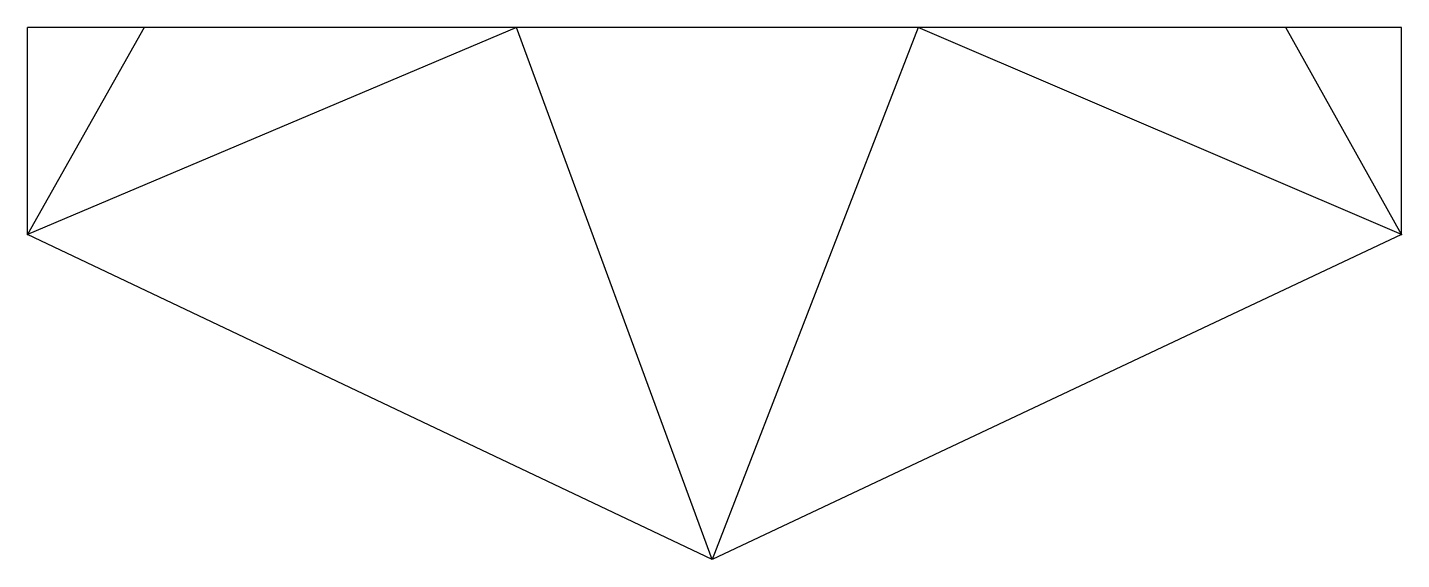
# Model space of a CAD drawing. Header units: metres. Extents: x 0 to 12, y -4.7 to 0.
import ezdxf

# ---------------------------------------------------------------- set-up
doc = ezdxf.new("R2010")
doc.units = ezdxf.units.M

msp = doc.modelspace()

# ---------------------------------------------------------------- linework, layer by layer
at = {"linetype": 'Continuous'}
for p, q in [((0, -1.81), (0, 0)), ((1.02, 0), (0, 0)), ((1.02, 0), (0, -1.81)), ((4.27, 0), (0, -1.81)), ((4.27, 0), (1.02, 0)), ((5.98, -4.65), (4.27, 0)), ((7.78, 0), (4.27, 0)), ((7.78, 0), (5.98, -4.65)), ((10.99, 0), (7.78, 0)), ((12, -1.81), (7.78, 0)), ((12, 0), (10.99, 0)), ((12, -1.81), (10.99, 0)), ((12, -1.81), (12, 0)), ((5.98, -4.65), (0, -1.81)), ((12, -1.81), (5.98, -4.65))]:
    msp.add_line(p, q, dxfattribs=at)
for p in [(0, -1.81), (12, -1.81)]:
    msp.add_point(p)

doc.saveas('drawing.dxf')
